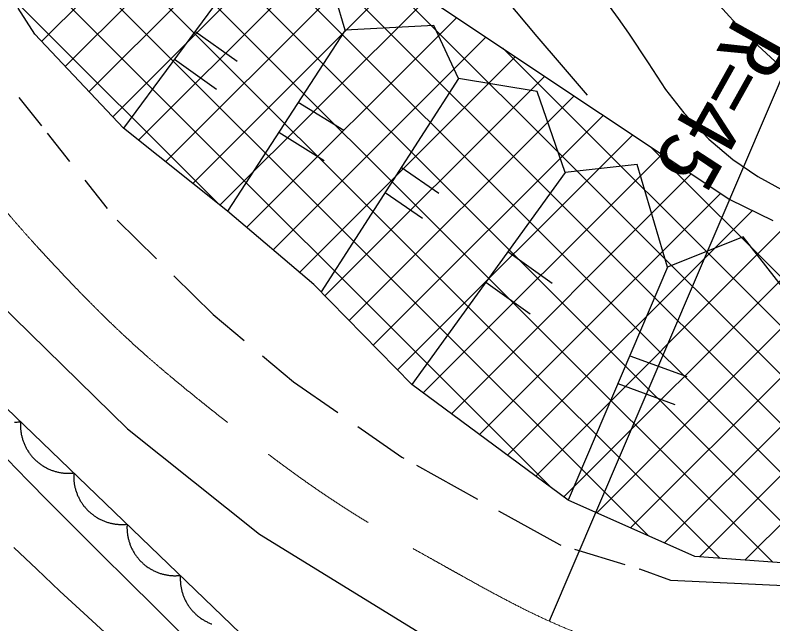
# Model space of a CAD drawing. Units: millimetres, scale not verified. Extents: x 40000 to 680000, y 20000 to 380000.
# Drawn here: x 95326 to 117236, y 286469 to 304085 of the extents above; entities that cross this region are included whole.
import ezdxf
from ezdxf.enums import TextEntityAlignment as Align

# ---------------------------------------------------------------- set-up
doc = ezdxf.new("R2010")
doc.units = ezdxf.units.MM
doc.header["$LTSCALE"] = 1000
doc.linetypes.add('CHAIN', pattern=[18.5, 12, -1.5, 3.5, -1.5])
for name, color, linetype, lineweight in [('M-BGD', 7, 'Continuous', 25), ('M-BMK', 2, 'CHAIN', 13), ('M-BMK-SRVR', 3, 'Continuous', 25)]:
    doc.layers.add(name, color=color, linetype=linetype, lineweight=lineweight)
doc.styles.add('ＭＳ ゴシック', font='')
doc.styles.get('ＭＳ ゴシック').set_extended_font_data('MS Gothic')

msp = doc.modelspace()

# ---------------------------------------------------------------- linework, layer by layer
at = {"layer": 'M-BGD'}
for p, q in [((98894, 308006), (118765, 288135)), ((96085, 303324), (100532, 307771)), ((100549, 307765), (120295, 288020)), ((96772, 302597), (101603, 307428)), ((98172, 307314), (117235, 288251)), ((97459, 301870), (102673, 307084)), ((102631, 307098), (121791, 287937)), ((98147, 301143), (103744, 306741)), ((97497, 306575), (115705, 288367)), ((104269, 306573), (110384, 302480)), ((98889, 300471), (104701, 306284)), ((105177, 305966), (123157, 287986)), ((96822, 305836), (113641, 289017)), ((99675, 299843), (105549, 305717)), ((104869, 303649), (104256, 305700)), ((96147, 305097), (110836, 290407)), ((101648, 305138), (98454, 300818)), ((100462, 299216), (106397, 305151)), ((101248, 298588), (107245, 304585)), ((95472, 304358), (101215, 298614)), ((95890, 303531), (95410, 304290)), ((102018, 297944), (108094, 304019)), ((107432, 303784), (104869, 303649)), ((108144, 302255), (107432, 303784)), ((98454, 300818), (95890, 303531)), ((100526, 303621), (101747, 302753)), ((104869, 303649), (101463, 298416)), ((102777, 297288), (108942, 303453)), ((109431, 303126), (124522, 288035)), ((99930, 302815), (101152, 301947)), ((103534, 296631), (109790, 302887)), ((110384, 302480), (115988, 298748)), ((108144, 302255), (104175, 296074)), ((104282, 295965), (110638, 302320)), ((110422, 301880), (108144, 302255)), ((95429, 301703), (96084, 300879)), ((104982, 295251), (111486, 301754)), ((111230, 299530), (110422, 301880)), ((103514, 301568), (104828, 300752)), ((105682, 294536), (112334, 301188)), ((96247, 300674), (96901, 299854)), ((101463, 298416), (98454, 300818)), ((102948, 300698), (104262, 299882)), ((106381, 293822), (113182, 300622)), ((113686, 300285), (125887, 288084)), ((107127, 293153), (114030, 300056)), ((113310, 299760), (111230, 299530)), ((114187, 296792), (113310, 299760)), ((106491, 299681), (107576, 298933)), ((111230, 299530), (106799, 293395)), ((97336, 299306), (97990, 298485)), ((107939, 292551), (114878, 299490)), ((106024, 298953), (107109, 298206)), ((108752, 291950), (115726, 298923)), ((115988, 298748), (117236, 298141)), ((103966, 296288), (101463, 298416)), ((109565, 291348), (116645, 298429)), ((89319, 298245), (106266, 281942)), ((98280, 298155), (99416, 297032)), ((110378, 290747), (117692, 298061)), ((111190, 290145), (118895, 297850)), ((112143, 289683), (120097, 297638)), ((116379, 297669), (114187, 296792)), ((117897, 295713), (116379, 297669)), ((113122, 289248), (121300, 297427)), ((109577, 297241), (110855, 296329)), ((114100, 288812), (122503, 297215)), ((115114, 288412), (123706, 297004)), ((114187, 296792), (111319, 290050)), ((116428, 288312), (124911, 296795)), ((99914, 296540), (101050, 295418)), ((106799, 293395), (103966, 296288)), ((108936, 296354), (110214, 295441)), ((94684, 295924), (98578, 292114)), ((101050, 295418), (101945, 294670)), ((102482, 294221), (103377, 293473)), ((113096, 294228), (114748, 293627)), ((103377, 293473), (104656, 292584)), ((111319, 290050), (106799, 293395)), ((112753, 293421), (114405, 292820)), ((98578, 292114), (102388, 289066)), ((105231, 292184), (106511, 291295)), ((106511, 291295), (106568, 291264)), ((106932, 291061), (108694, 290082)), ((114978, 288422), (111319, 290050)), ((109306, 289742), (111067, 288762)), ((102388, 289066), (107892, 285680)), ((111067, 288762), (111109, 288750)), ((111500, 288630), (112952, 288187)), ((121513, 287927), (114978, 288422)), ((113369, 288060), (113388, 288054)), ((114287, 287728), (113388, 288054)), ((121398, 287374), (114287, 287728))]:
    msp.add_line(p, q, dxfattribs=at)
for points in [[(107638, 316837), (108268, 315752), (108757, 314915), (109188, 314186), (109644, 313429), (110093, 312688), (110660, 311760), (111169, 310936), (111657, 310158), (112162, 309366), (112722, 308500), (112972, 308116), (113525, 307261), (114047, 306479), (114326, 306084), (114976, 305218), (115587, 304476), (116182, 303822), (116787, 303220), (117427, 302631), (118127, 302021), (118912, 301351), (119806, 300585), (120294, 300162)], [(103743, 312942), (104411, 311846), (104971, 310935), (105463, 310152), (105928, 309435), (106408, 308724), (106943, 307960), (107545, 307127), (108180, 306262), (108740, 305523), (109267, 304850), (109809, 304185), (110410, 303470), (111115, 302645), (111871, 301766)], [(112139, 304860), (112760, 303992), (113061, 303562), (113627, 302703), (114136, 301934), (114665, 301258), (115383, 300496), (116081, 299903), (116801, 299420), (117588, 298984), (118486, 298534), (119515, 298020)], [(95309, 292309), (95334, 292309), (95359, 292309), (95383, 292310), (95408, 292311), (95432, 292312), (95457, 292315), (95481, 292317)], [(95481, 292317), (95480, 292292), (95479, 292268), (95478, 292243), (95478, 292219), (95478, 292194), (95479, 292169), (95480, 292145), (95482, 292120), (95484, 292096), (95486, 292071), (95489, 292047), (95492, 292022), (95496, 291998), (95500, 291974), (95504, 291950), (95509, 291925), (95515, 291901), (95521, 291877), (95527, 291854), (95534, 291830), (95541, 291806), (95548, 291783), (95556, 291760), (95564, 291736), (95573, 291713), (95582, 291691), (95592, 291668), (95602, 291645), (95612, 291623), (95623, 291601), (95634, 291579), (95645, 291557), (95657, 291536), (95670, 291514), (95682, 291493), (95695, 291472), (95709, 291452), (95722, 291431), (95737, 291411), (95751, 291391), (95766, 291371), (95781, 291352), (95796, 291333), (95812, 291314), (95828, 291296), (95845, 291277), (95862, 291259), (95879, 291242), (95896, 291224), (95914, 291207), (95932, 291190), (95950, 291174), (95969, 291158), (95988, 291142), (96007, 291127), (96027, 291112), (96046, 291097), (96066, 291082), (96086, 291068), (96107, 291055), (96128, 291041), (96149, 291028), (96170, 291016), (96191, 291004), (96213, 290992), (96235, 290980), (96257, 290969), (96279, 290959), (96301, 290948), (96324, 290939), (96346, 290929), (96369, 290920), (96392, 290911), (96415, 290903), (96439, 290895), (96462, 290888), (96486, 290881), (96510, 290874), (96533, 290868), (96557, 290862), (96581, 290857), (96606, 290852), (96630, 290848), (96654, 290844), (96678, 290840), (96703, 290837), (96727, 290834), (96752, 290832), (96776, 290830), (96801, 290828), (96825, 290827), (96850, 290827), (96875, 290827), (96899, 290827), (96924, 290828), (96948, 290829), (96973, 290830), (96998, 290832), (97022, 290835)], [(95099, 291237), (95691, 290617), (96288, 290008), (96935, 289359), (97681, 288620), (97803, 288499), (98603, 287706), (99352, 286961), (100063, 286257)], [(97022, 290835), (97021, 290810), (97019, 290786), (97019, 290761), (97019, 290737), (97019, 290712), (97020, 290687), (97021, 290663), (97022, 290638), (97024, 290614), (97027, 290589), (97029, 290565), (97033, 290540), (97036, 290516), (97040, 290492), (97045, 290467), (97050, 290443), (97055, 290419), (97061, 290395), (97067, 290372), (97074, 290348), (97081, 290324), (97089, 290301), (97097, 290278), (97105, 290254), (97114, 290231), (97123, 290209), (97132, 290186), (97142, 290163), (97153, 290141), (97163, 290119), (97175, 290097), (97186, 290075), (97198, 290054), (97210, 290032), (97223, 290011), (97236, 289990), (97249, 289970), (97263, 289949), (97277, 289929), (97292, 289909), (97306, 289889), (97322, 289870), (97337, 289851), (97353, 289832), (97369, 289813), (97386, 289795), (97402, 289777), (97419, 289759), (97437, 289742), (97455, 289725), (97473, 289708), (97491, 289692), (97510, 289676), (97529, 289660), (97548, 289645), (97567, 289629), (97587, 289615), (97607, 289600), (97627, 289586), (97648, 289573), (97668, 289559), (97689, 289546), (97710, 289534), (97732, 289522), (97753, 289510), (97775, 289498), (97797, 289487), (97819, 289477), (97842, 289466), (97864, 289456), (97887, 289447), (97910, 289438), (97933, 289429), (97956, 289421), (97979, 289413), (98003, 289406), (98026, 289399), (98050, 289392), (98074, 289386), (98098, 289380), (98122, 289375), (98146, 289370), (98170, 289366), (98195, 289362), (98219, 289358), (98243, 289355), (98268, 289352), (98292, 289350), (98317, 289348), (98341, 289346), (98366, 289345), (98391, 289345), (98415, 289345), (98440, 289345), (98464, 289346), (98489, 289347), (98514, 289348), (98538, 289350), (98563, 289353)], [(98563, 289353), (98561, 289328), (98560, 289304), (98559, 289279), (98559, 289254), (98559, 289230), (98560, 289205), (98561, 289181), (98563, 289156), (98565, 289132), (98567, 289107), (98570, 289083), (98573, 289058), (98577, 289034), (98581, 289010), (98586, 288985), (98591, 288961), (98596, 288937), (98602, 288913), (98608, 288890), (98615, 288866), (98622, 288842), (98629, 288819), (98637, 288796), (98646, 288772), (98654, 288749), (98663, 288726), (98673, 288704), (98683, 288681), (98693, 288659), (98704, 288637), (98715, 288615), (98727, 288593), (98738, 288571), (98751, 288550), (98763, 288529), (98776, 288508), (98790, 288487), (98804, 288467), (98818, 288447), (98832, 288427), (98847, 288407), (98862, 288388), (98878, 288369), (98893, 288350), (98910, 288331), (98926, 288313), (98943, 288295), (98960, 288277), (98977, 288260), (98995, 288243), (99013, 288226), (99032, 288210), (99050, 288194), (99069, 288178), (99088, 288162), (99108, 288147), (99127, 288133), (99147, 288118), (99168, 288104), (99188, 288091), (99209, 288077), (99230, 288064), (99251, 288052), (99272, 288039), (99294, 288028), (99316, 288016), (99338, 288005), (99360, 287995), (99382, 287984), (99405, 287974), (99428, 287965), (99450, 287956), (99473, 287947), (99497, 287939), (99520, 287931), (99543, 287924), (99567, 287917), (99591, 287910), (99615, 287904), (99639, 287898), (99663, 287893), (99687, 287888), (99711, 287883), (99735, 287879), (99760, 287876), (99784, 287873), (99808, 287870), (99833, 287868), (99857, 287866), (99882, 287864), (99907, 287863), (99931, 287863), (99956, 287863), (99980, 287863), (100005, 287864), (100030, 287865), (100054, 287866), (100079, 287868), (100103, 287871)], [(95287, 288682), (95949, 288050), (96621, 287418), (97313, 286775), (98033, 286113)], [(100103, 287871), (100102, 287846), (100101, 287822), (100100, 287797), (100100, 287772), (100100, 287748), (100101, 287723), (100102, 287699), (100103, 287674), (100105, 287649), (100108, 287625), (100111, 287601), (100114, 287576), (100117, 287552), (100122, 287527), (100126, 287503), (100131, 287479), (100137, 287455), (100142, 287431), (100149, 287407), (100155, 287384), (100162, 287360), (100170, 287337), (100178, 287313), (100186, 287290), (100195, 287267), (100204, 287244), (100214, 287222), (100223, 287199), (100234, 287177), (100245, 287155), (100256, 287133), (100267, 287111), (100279, 287089), (100291, 287068), (100304, 287047), (100317, 287026), (100330, 287005), (100344, 286985), (100358, 286965), (100373, 286945), (100388, 286925), (100403, 286906), (100418, 286887), (100434, 286868), (100450, 286849), (100467, 286831), (100483, 286813), (100501, 286795), (100518, 286778), (100536, 286761), (100554, 286744), (100572, 286728), (100591, 286712), (100610, 286696), (100629, 286680), (100648, 286665), (100668, 286651), (100688, 286636), (100708, 286622), (100729, 286608), (100749, 286595), (100770, 286582), (100791, 286570), (100813, 286557), (100834, 286546), (100856, 286534), (100878, 286523), (100900, 286512), (100923, 286502), (100945, 286492), (100968, 286483), (100991, 286474), (101014, 286465)]]:
    msp.add_lwpolyline(points, dxfattribs=at)
at = {"layer": 'M-BMK'}
msp.add_open_spline([(93160, 300897), (94491, 299075), (95067, 298329), (96548, 296751), (98186, 295007), (99194, 294103), (101066, 292613), (103278, 290851), (104571, 289902), (107043, 288529), (109740, 287030), (111281, 286061), (114292, 285391), (117142, 284757), (118486, 284822), (121758, 285039)], degree=3, knots=[0, 0, 0, 0, 1, 1, 1, 2, 2, 2, 3, 3, 3, 4, 4, 4, 5, 5, 5, 5], dxfattribs=at)
at = {"layer": 'M-BMK-SRVR'}
msp.add_line((118175, 303893), (110768, 286549), dxfattribs=at)

# ---------------------------------------------------------------- texts
at = {"layer": 'M-BMK-SRVR', "style": 'ＭＳ ゴシック'}
msp.add_text('R=45', height=1833, rotation=240.798, dxfattribs=at).set_placement((114470, 302162), align=Align.BOTTOM_CENTER)

doc.saveas('drawing.dxf')
